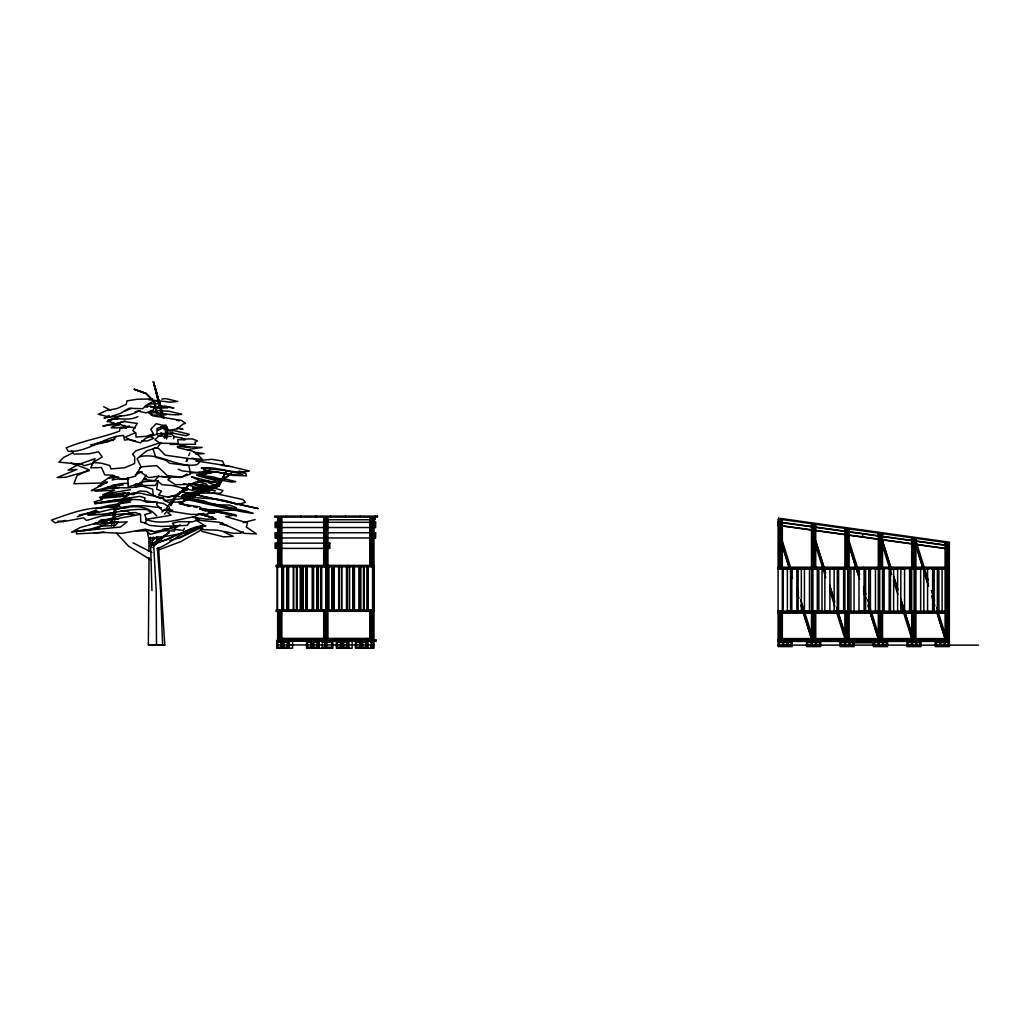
<?xml version="1.0" encoding="UTF-8"?>
<svg xmlns="http://www.w3.org/2000/svg" width="1030" height="1030" viewBox="0 0 1030 1030"><rect width="100%" height="100%" fill="white"/><g stroke="black" fill="none" stroke-linecap="round" stroke-linejoin="round"><path stroke-width="1.5" d="M158.581 548.063L164.8 644.973L148.359 644.754L149.028 557.526M844.742 638.227L844.819 635.368M911.537 638.227L911.627 635.368M945.025 635.368L944.948 638.227L936.759 612.142M113.969 526.279L116.03 507.713L129.304 493.228M114.961 511.575L115.347 508.485M778.088 521.901L777.624 525.377L778.088 522.146M779.195 525.583L947.201 548.848L947.664 545.372M179.696 501.43L179.31 503.799L199.949 506.927L202.781 510.262L213.506 511.871L206.515 514.382L190.692 514.395L169.68 511.086L169.216 506.876L163.229 503.413L144.419 500.696L145.076 497.979L139.835 496.331L95.327 503.155L94 501.971L102.253 499.602L100.438 498.456L126.716 496.074L128.068 494.67L136.823 493.267M157.654 483.405L156.715 489.173L161.556 491.181L158.543 494.954L167.182 497.039L176.903 495.031L185.271 490.126L187.241 490.126L181.499 487.705L184.241 487.834M166.603 438.947L167.645 432.78M111.407 525.892L114.768 506.889L129.072 493.074M166.886 434.518L166.281 437.66L167.362 431.3L165.676 425.287M165.199 437.737L166.113 433.025M164.465 437.814L165.495 433.154M164.208 437.866L165.302 433.218M157.333 501.996L156.689 504.584L162.212 510.468L170.993 509.361M175.126 528.635L174.443 531.055L164.092 530.746L150.084 534.39L145.964 529.974M173.491 438.806L174.289 436.527L171.238 433.99L168.045 433.9M184.331 528.364L183.546 530.502L170.401 528.738L162.586 529.227M186.649 461.389L187.718 458.53L186.52 461.35M189.881 452.788L188.67 455.608M118.296 505.228L116.532 509.554C129.935 505.679 146.904 503.85 156.689 515.979M186.237 461.273L187.447 458.44M182.387 497.773L198.558 493.396L219.132 486.173L226.381 470.865M157.809 540.003L155.878 543.84L156.251 542.398L169.075 532.394L152.607 543.505L152.453 540.39M182.645 494.876L218.283 485.851L226.317 470.839L218.386 486.083L182.168 496.202M170.838 505.563L176.143 496.421L188.232 486.018L175.409 495.713L166.487 508.202M158.311 480.508L155.401 485.439L143.518 485.503L140.17 482.787M170.452 505.073L176.478 495.623L188.232 486.018M146.247 475.049L141.046 482.903L128.222 486.907L127.746 477.495M161.118 442.527L157.513 447.458L146.646 450.857L137.106 458.698L140.981 466.654L135.432 476.169L122.879 479.491L111.935 475.242L104.738 474.843L101.519 467.517L90.756 467.839L95.069 458.672L79.49 464.157L58.864 462.135L63.693 457.372L73.13 452.737M189.726 521.94L187.151 525.377L175.345 525.892L168.572 528.725L154.255 531.763L145.423 529.188L121.785 533.334L104.159 532.484L76.426 533.862L76.941 531.171L120.433 527.051L127.179 521.837L103.489 523.163L99.794 521.952L93.794 523.794L100.18 524.18L106.399 522.764M209.734 469.551L207.905 471.843L190.293 473.079M116.351 436.295L113.12 440.183L90.64 444.947M169.075 532.394L153.831 545.887L155.337 543.904L155.71 544.561M158.813 475.95L154.616 480.778L141.136 482.092M164.465 514.022L168.559 509.477M115.54 506.94L129.008 493.293M188.632 494.4L189.687 493.319L192.726 493.19M161.98 512.065L165.354 509.168M185.555 497.954L216.506 484.383L231.158 473.324L216.995 484.963L179.954 503.374M231.158 473.324L213.686 486.649M180.211 524.811L176.774 527.334L170.594 526.806M112.682 475.268L100.876 483.07L73.864 483.714L77.005 475.718L89.121 469.757L71.302 463.075M186.868 473.98L181.641 477.392L156.779 476.439L148.706 477.637L140.157 471.792L137.08 472.513M157.873 430.334L163.976 427.514L160.963 426.832M158.311 400.078L156.418 401.224L160.049 402.202L157.487 403.734L148.294 404.082M155.247 447.715L152.981 449.067L155.852 457.346L165.856 460.23L169.667 463.281L188.966 465.637L190.395 474.161L181.138 477.186L167.324 475.615L156.65 465.599L142.475 466.732L139.629 467.762M152.221 547.445L149.711 546.273L153.187 544.213M169.899 433.656L172.77 432.008M202.859 529.008L181.035 541.497L157.397 550.419M152.736 401.558L146.518 405.099L142.655 408.704L128.943 408.305L120.15 413.532L109.257 417.06L98.314 414.253L106.554 410.494L117.021 408.537L126.265 404.339L126.973 400.876L137.273 399.228L152.659 398.958M77.16 465.148L68.083 470.169L77.005 469.423L57.178 477.534L65.405 477.289L89.069 470.697M172.77 510.056L167.723 512.811L171.096 515.27L145.925 519.403C162.289 525.802 178.602 518.991 194.67 516.725L199.318 513.97L203.721 513.429M151.809 540.39L155.607 538.368M109.257 415.502L104.043 418.141C115.708 415.257 127.849 417.588 138.458 411.099L145.951 412.914L153.65 409.837L153.56 407.391L150.38 406.013L145.037 406.296M135.059 411.781L140.157 410.648M197.992 494.477L209.412 488.786M200.348 527.167L177.443 538.407L169.847 540.493M178.937 538.355L200.799 527.708M142.037 484.1C131.557 490.512 118.991 486.315 107.622 487.963L106.798 487.589L117.085 485.851M173.491 536.604L166.384 539.99L155.491 542.836M146.479 478.435L143.968 479.607L157.513 480.971L161.98 484.692L172.229 485.516L192.533 490.37L194.451 488.786L192.546 486.263L183.572 483.675M157.255 548.604C174.418 542.411 186.108 525.197 205.691 525.828L188.773 530.218L179.13 534.029M135.355 474.65L142.127 471.74M181.164 502.189L183.958 500.915M186.765 499.64L196.563 495.198M243.376 531.956L240.672 533.18L233.334 533.347L217.201 530.154L203.824 529.716L198.339 527M130.346 489.726L107.854 493.486L105.562 494.992L125.596 493.01L133.063 494.645L139.256 490.975L146.543 491.49L154.835 496.241L162.315 497.889L165.972 500.49L186.057 498.147L174.212 495.52M118.888 503.786L132.213 499.627L94.696 503.709L103.489 502.061M124.501 411.228L131.402 408.305M135.535 432.703L125.094 437.119L131.209 440.338L140.376 442.861L146.054 438.033L157.011 434.068L157.024 428.454L165.006 425.995M222.622 522.995L219.957 524.128L227.373 525.622M108.742 421L107.017 421.643L110.146 421.322M121.051 415.978L107.699 420.922L115.733 423.781L124.192 421.579L137.273 423.459L132.87 430.54L135.896 433.141L135.986 437.093L146.569 436.257L153.418 433.862L150.753 429.291L156.135 423.729L165.959 425.995L168.495 430.218L177.173 428.982L182.876 424.167L185.516 423.317L181.396 420.369L152.916 415.824L149.389 413.288L155.517 411.768L150.934 410.442M149.711 546.273L189.919 529.613L205.691 525.828M77.392 516.764L95.545 510.352L99.022 512.695M137.943 416.519C128.441 421.798 117.497 416.571 107.828 420.33L117.562 418.489M106.991 519.622L125.016 514.266M169.847 431.261L172.834 430.295L189.353 434.312L186.301 435.78L172.01 432.999L156.483 433.913M125.106 420.948L115.63 424L119.004 423.909L125.75 426.562L135.329 427.785M157.371 412.773L156.56 413.03L162.315 416.429L162.071 415.399L156.753 412.361L163.204 415.76L162.071 415.399M113.223 512.567L86.533 520.498L83.52 517.858L62.882 521.734L58.105 521.103M99.717 522.146L80.301 527.476L71.534 532.253L90.601 529.098L114.562 521.644M243.26 522.673L255.08 519.558M92.597 463.564L83.829 465.702L81.615 464.131L73.774 464.17M128.222 426.806L119.841 428.815L119.544 431.106C101.957 437.711 83.482 440.467 66.165 447.908L68.212 451.295C88.052 452.646 103.567 436.463 123.6 435.445L124.411 440.055L128.531 439.527L135.419 440.879M199.769 475.294L212.978 472.178L197.953 474.985M96.241 443.441L114.781 439.244M65.431 520.446L55.144 522.815L51.5 520.086C67.684 514.305 84.138 508.009 101.481 507.7M119.519 424.927L113.004 426.394L111.214 427.733L117.137 427.875L129.613 426.06M94.425 444.625L109.141 441.522M109.347 494.117L99.601 497.4L123.587 494.632L122.519 495.726L127.231 495.16M112.257 487.602L95.301 491.194L114.575 490.138L102.691 494.735L115.386 494.748L125.312 492.984M135.278 485.928L141.445 484.641M79.31 515L97.567 511.485M110.88 476.13L113.944 475.5M197.811 475.268L212.978 472.178M99.794 521.952L139.99 514.382M163.319 497.928L160.268 498.469L153.2 495.327L152.685 489.16L135.471 484.01M167.89 497.104L173.98 496.022M135.496 487.113L141.677 486.057M130.617 502.009L109.154 505.382L95.739 508.704L119.145 505.614L120.767 507.545L132.445 505.807L144.277 505.769L161.491 507.79M107.043 482.568L103.232 483.212L98.223 486.134L100.979 485.903M119.596 487.525L112.502 488.696L110.159 487.692L115.463 485.323L112.424 485.323M83.34 530.759L97.902 528.377L101.082 526.24L115.412 525.377L118.231 521.952L110.21 521.708M108.111 501.365L118.901 499.717M118.617 485.632L123.175 484.963M161.813 399.138L165.65 398.584L177.752 401.455L170.529 402.164L148.629 399.692M119.918 423.832L102.781 426.021L113.248 423.575L116.429 424M139.617 456.766C159.302 451.964 176.697 468.161 196.653 464.762L199.459 462.547L195.146 458.981L192.095 458.118M123.343 499.164L130.746 498.224M208.137 512.901L214.768 513.301L210.223 512.052M195.88 460.873L211.626 459.303L222.583 461.067L224.27 465.187M103.644 515.824L124.965 513.622L134.454 514.781M128.299 507.468L111.639 509.168L87.833 514.987C107.815 515.567 127.179 507.893 147.097 509.657L151.153 512.798L144.728 514.614L146.724 519.777L144.779 523.201L150.032 525.442L161.079 526.459L174.379 525.995L172.486 523.214L178.654 521.695L192.649 521.772L199.421 519.429L192.842 516.725M136.398 531.055L151.745 530.489M186.546 499.486L191.22 499.048L203.992 500.76L207.687 502.82M108.279 478.152L114.317 477.663L112.231 479.993L116.699 479.053L128.647 479.414M160.744 426.665L166.68 426.51M93.846 532.909L104.043 532.111M195.867 454.204L204.159 453.56L193.55 452.183M185.349 488.928L188.323 488.774M198.79 492.945L220.6 493.293L223.034 490.447L213.493 487.988L197.953 486.572M118.643 519.043L101.339 519.725L98.97 521.373L106.991 521.618M148.552 412.927C159.689 411.601 170.542 416.339 181.666 414.253L168.972 411.228L155.826 410.584M192.945 487.525L203.013 487.19L188.941 483.443M151.41 415.142L166.255 414.742M155.826 502.035L146.801 502.254L140.209 499.769L130.643 499.357L129.214 497.451M141.458 441.046L147.689 440.892L153.753 438.304L149.904 436.141M115.618 477.07L118.386 477.019M120.69 511.202L126.716 511.112L129.935 512.798L135.329 512.567L140.531 514.266L140.737 522.03L146.569 523.279M109.244 507.404L117.214 507.301M150.509 407.146L161.208 406.374L173.825 407.944L165.135 406.142L160.075 406.399L167.594 407.88L154.938 408.112M128.557 483.482C115.566 482.233 103.991 490.512 91.322 490.576L107.532 482.04L102.331 481.95M181.937 438.986L192.314 438.922L197.361 440.853L194.953 442.295L195.623 444.278L170.117 444.432M179.516 427.875L178.242 427.875L183.005 429.252L176.903 428.313M192.597 488.04L195.571 488.04M155.234 495.559C146.221 496.537 137.685 489.559 128.879 494.593L128.145 492.469M326.613 519.738L370.195 519.738M779.491 522.365L780.907 522.365M812.902 527.064L814.305 527.064M847.716 529.665L849.119 529.665M846.3 531.75L847.716 531.75M878.294 534.364L879.71 534.364M879.71 536.45L881.114 536.45M914.511 539.051L915.928 539.051M913.108 541.136L914.511 541.136M945.102 543.75L946.506 543.75M946.506 545.9L947.922 545.9M279.053 553.599L280.469 553.599M373.993 565.38L276.066 565.38L276.066 566.783L373.555 566.783M778.088 567.285L949.325 567.285M778.088 567.672L949.325 567.672M949.325 568.676L778.088 568.676L783.135 568.792L783.135 611.395M844.896 568.792L848.089 568.792L848.089 611.395M782.839 569.049L787.602 569.049M797.117 569.049L805.048 569.049M809.799 569.049L812.966 569.049M816.146 569.049L825.648 569.049M830.412 569.049L838.343 569.049M847.857 569.049L858.956 569.049M868.47 569.049L871.638 569.049M874.805 569.049L879.568 569.049M889.083 569.049L897.001 569.049M900.181 569.049L904.932 569.049M914.447 569.049L920.794 569.049M923.962 569.049L928.712 569.049M931.893 569.049L949.325 569.049M946.506 591.851L947.922 591.851M946.506 592.366L947.922 592.366M373.555 609.915L276.066 609.915L276.066 611.318L373.993 611.318M778.088 611.151L949.325 611.151M778.088 611.266L783.135 611.266M787.371 611.266L790.564 611.266M791.812 611.266L796.872 611.266M798.134 611.266L801.327 611.266M804.443 611.266L809.49 611.266M812.245 611.266L817.305 611.266M818.837 611.266L822.03 611.266M824.85 611.266L829.897 611.266M834.133 611.266L837.326 611.266M838.587 611.266L843.634 611.266M844.896 611.266L848.089 611.266M859.007 611.266L864.067 611.266M865.599 611.266L868.792 611.266M778.088 612.528L949.325 612.528M778.088 612.914L949.325 612.914M279.053 634.583L280.469 634.583M782.324 638.587L811.486 638.587L800.967 605.073M815.721 638.587L844.896 638.587L836.553 612.142M849.119 638.587L878.294 638.587L867.775 605.073M882.53 638.587L911.692 638.587L900.696 603.554M915.928 638.587L945.102 638.587L936.965 612.696M778.088 639.99L949.325 639.99M778.088 641.407L949.325 641.407M289.443 642.308L284.035 642.308L284.035 647.188L289.443 647.188M322.3 642.308L324.733 642.308L324.733 647.188L322.3 647.188M370.478 642.308L372.911 642.308L372.911 647.188L370.478 647.188M854.102 642.81L873.363 642.81M277.508 644.935L373.993 644.935M778.088 645.115L978.5 645.115M148.359 644.754L164.8 644.973M177.353 446.389L202.189 447.445L187.241 449.608L187.653 450.29M126.613 514.279L132.986 514.356M205.446 488.838L193.589 487.46M200.155 509.245L228.274 510.417L236.076 509.734L236.346 507.713L229.278 505.022L217.858 504.958L208.923 503.503M161.671 433.694L164.864 433.797M157.513 435.832L163.59 436.128M166.615 436.282L171.173 436.514M174.199 436.656L182.542 438.072L184.885 439.952L177.662 439.527L178.332 443.57L158.388 443.145M198.854 480.843L213.094 481.86L222.622 479.787L213.365 476.954L196.782 474.907M218.437 478.68L226.304 479.298L235.741 481.602L231.905 482.13L198.172 475.86L218.914 481.448L214.845 482.594L191.348 476.736L198.545 479.903L200.438 482.207L196.061 481.95L190.473 484.332L175.422 484.731L167.877 479.761L170.401 477.946L161.401 476.388M204.803 515.94L213.12 517.408L198.314 514.073M221.501 465.367L228.724 466.062L249.273 470.968C233.347 474.959 217.987 466.152 202.099 467.942L206.785 471.302L199.975 472.925L182.336 470.916L178.203 469.242M179.825 492.031L188.863 492.945L181.718 495.881L185.413 498.044L182.838 501.816L168.74 502.37L164.182 500.451L162.573 498.005M212.232 492.816L242.758 499.499L245.449 502.382L237.261 504.674C222.39 497.657 206.322 499.074 190.537 497.117M219.132 486.173L218.283 485.851M196.988 475.113L209.09 477.482M197.76 481.01L208.021 481.783L208.961 482.916L217.497 485.812L208.021 486.199L193.138 483.534M779.659 522.12L946.094 545.153M782.8 522.802L812.631 526.922M815.773 527.36L845.604 531.493M850.317 532.137L878.577 536.051M881.719 536.488L911.55 540.621M914.692 541.046L946.094 545.398M779.195 525.339L947.201 548.604M176.529 420.369L179.336 420.781M194.464 517.485L206.541 519.21L216.145 519.197L208.021 516.532M192.52 487.177L215.309 490.834L208.614 488.89M192.571 483.843L207.635 486.083L206.502 484.139L197.734 481.667M201.301 467.929L226.072 470.633L243.016 474.238L237.84 475.178L203.85 470.144M211.227 509.605L235.806 514.846L225.699 516.596L247.535 522.892L246.325 527.012L256.431 533.888L244.419 533.373L219.853 522.3L195.739 519.931L205.06 525.828L200.245 526.536L190.318 531.828L168.225 535.986L148.771 538.33L146.981 530.553M197.284 461.105L228.724 466.062M176.182 443.621L189.507 447.213L180.173 446.119L177.482 447.496L192.559 451.14L197.811 454.642L202.241 459.161L189.662 458.672L165.212 455.144L158.826 448.655L156.187 447.664M199.64 508.846L236.565 515.785L201.571 508.421M198.854 472.152L206.18 473.594L208.15 471.972L216.764 472.036L232.432 475.358L246.466 475.834L245.732 473.478L238.921 471.019M144.895 406.644L147.535 407.172M167.13 508.923L169.95 509.49M190.717 506.116L180.842 503.915M193.82 506.773L196.923 507.43M181.332 491.619L258.247 508.588L200.412 495.894M193.138 489.611L209.927 491.877L192.803 487.551M183.791 498.829L241.587 511.665L253.097 513.429L247.651 511.459L184.022 497.336M201.03 509.193L205.665 510.816M196.73 527.064L199.498 527.991M151.745 399.202L146.041 393.563L134.209 389.276L146.106 393.383L152.041 399.434M134.209 389.276L145.912 393.46M189.005 506.502L179.284 502.331M149.286 541.741L153.135 543.441M223.819 532.034L233.244 536.321L223.69 536.875L202.125 531.441L200.374 529.137M103.695 406.773L110.725 410.275M132.973 542.836L151.899 552.492M151.268 560.191L128.544 546.132L116.57 533.308M154.912 542.656L155.929 543.402M117.253 418.978L113.725 415.798L117.227 419.094M113.673 415.837L117.06 419.107M71.559 450.741L74.057 454.076L88.786 453.857L98.558 451.822L102.189 456.947L93.073 462.547L101.017 463.127L109.721 465.457L110.97 468.908L124.707 467.736L134.608 463.526L134.724 456.908L132.51 454.101L136.115 450.715L159.676 442.926L154.886 439.643L158.929 436.076L161.826 435.098L161.002 432.548M124.244 425.609L126.059 428.197M124.321 425.339L126.136 427.991M123.845 425.648L125.544 428.313M915.928 540.969L928.365 580.572M931.455 590.563L934.583 600.374M936.759 607.443L945.077 633.926M915.928 545.681L928.365 585.272M931.712 595.932L934.583 605.073M916.043 546.183L922.79 567.659M924.232 572.255L928.571 586.07M932.42 598.34L934.828 606.013M882.53 540.969L891.607 569.912M893.525 576.002L897.825 589.714M900.696 598.842L911.692 633.875M882.646 541.471L890.834 567.556M893.718 576.761L896.615 585.967M900.941 599.769L903.838 608.975M904.804 612.039L911.061 631.982M882.53 545.681L891.607 574.611M893.525 580.714L897.825 594.413M849.119 540.969L859.638 574.483M863.475 586.662L865.857 594.271M867.543 599.769L870.646 609.503M871.393 612.039L878.268 633.926M849.119 545.681L859.638 579.182M863.475 591.375L865.857 598.984M849.235 546.183L859.355 578.397M864.646 595.276L865.612 598.34M868.509 607.546L878.139 638.227M815.721 540.969L825.764 572.95M829.588 585.143L834.854 601.893M836.759 607.983L844.896 633.875M815.837 541.471L824.026 567.556M829.807 585.967L833.656 598.237M837.03 608.975L844.252 631.982M815.721 545.681L825.764 577.663M829.588 589.842L834.854 606.606M782.324 540.969L792.366 572.95M796.666 586.662L798.572 592.752M800.735 599.769L811.486 633.875M782.324 545.681L789.495 568.521M790.448 571.573L792.366 577.663M796.666 591.375L798.572 597.464M782.916 547.715L789.173 567.659M791.104 573.8L792.546 578.397M797.362 593.731L798.817 598.34M801.701 607.546L811.331 638.227M162.212 417.626L153.393 381.731L163.95 417.742M166.152 425.236L167.916 431.248M162.753 417.472L153.393 381.731L163.654 417.82M166.641 428.351L167.504 431.364M153.393 381.731L163.551 417.781M164.8 425.236L166.422 431.454M154.539 401.391L157.024 411.356M164.131 425.429L165.663 431.673M154.178 401.391L156.431 410.996M154.024 401.455L156.251 411.588M157.745 536.849L158.105 541.651M156.547 536.926L157.024 543.299M157.384 548.089L160.616 591.181L162.611 644.973M153.238 537.055L153.406 540.222M153.586 543.389L156.2 590.86L156.496 644.922M150.393 537.158L151.938 590.551M163.899 426.742L163.937 429.42M148.861 538.767L148.977 551.269M947.922 542.849L947.922 639.99M946.506 542.849L946.506 639.99M945.192 642.488L945.192 645.514M945.102 639.99L945.102 542.849L949.325 542.849L949.325 646.595L935.227 646.595L935.227 641.407M944.253 642.488L944.253 645.514M942.09 568.663L942.09 611.266M940.75 642.488L940.75 645.514M939.824 642.488L939.824 645.514M938.897 568.663L938.897 611.266M937.364 568.663L937.364 611.266M934.159 568.663L934.159 611.266M932.626 568.663L932.626 611.266M927.579 568.663L927.579 611.266M923.846 568.663L923.846 611.266M921.013 641.407L921.013 646.595L906.902 646.595L906.902 641.407M920.653 568.663L920.653 611.266M916.867 642.488L916.867 645.514M915.928 639.99L915.928 538.149L911.692 538.149L911.692 639.99M915.94 642.488L915.94 645.514M914.511 538.149L914.511 639.99M914.344 568.663L914.344 611.266M913.108 538.149L913.108 568.393M913.108 612.76L913.108 639.99M912.425 642.488L912.425 645.514M911.499 642.488L911.499 645.514M911.151 568.663L911.151 611.266M909.619 568.663L909.619 611.266M904.572 568.663L904.572 611.266M900.838 568.663L900.838 611.266M897.632 568.663L897.632 611.266M893.641 568.663L893.641 611.266M890.448 568.663L890.448 611.266M889.186 568.663L889.186 611.266M887.564 641.407L887.564 646.595L873.453 646.595L873.363 641.407M884.139 568.663L884.139 611.266M883.418 642.488L883.418 645.514M882.877 568.663L882.877 611.266M882.53 639.99L882.53 533.463L878.294 533.463L878.294 639.99M882.491 642.488L882.491 645.514M881.114 533.463L881.114 568.444M881.114 612.786L881.114 639.99M879.71 533.463L879.71 639.99M878.976 642.488L878.976 645.514M878.049 642.488L878.049 645.514M875.461 568.663L875.461 611.266M870.402 568.663L870.402 611.266M868.792 611.395L868.792 568.792L865.599 568.792L865.599 611.395M864.067 611.395L864.067 568.792L859.007 568.792L859.007 611.395M863.707 567.285L863.707 569.049M863.707 611.151L863.707 612.914M863.707 639.99L863.707 641.407M862.87 533.875L862.419 537.106M854.063 568.663L854.063 611.266M854.102 641.407L854.102 646.595L840.004 646.595L840.004 641.407M850.87 568.663L850.87 611.266M849.969 642.488L849.969 645.514M849.119 639.99L849.119 528.763L844.896 528.763L844.896 639.99M849.042 642.488L849.042 645.514M847.716 528.763L847.716 639.99M846.3 528.763L846.3 568.496M846.3 612.811L846.3 639.99M845.527 642.488L845.527 645.514M844.6 642.488L844.6 645.514M843.634 611.395L843.634 568.792L838.587 568.792L838.587 611.395M837.326 611.395L837.326 568.792L834.133 568.792L834.133 611.395M829.897 611.395L829.897 568.792L824.85 568.792L824.85 611.395M822.03 611.395L822.03 568.792L818.837 568.792L818.837 611.395M820.653 641.407L820.653 646.595L806.554 646.595L806.554 641.407M817.305 611.395L817.305 568.792L812.245 568.792L812.245 611.395M816.52 642.488L816.52 645.514M815.721 568.534L815.721 524.077L811.486 524.077L811.486 639.99M815.721 612.837L815.721 639.99M815.58 642.488L815.58 645.514M814.305 524.077L814.305 568.534M814.305 612.837L814.305 639.99M812.902 524.077L812.902 639.99M812.078 642.488L812.078 645.514M811.151 642.488L811.151 645.514M809.49 611.395L809.49 568.792L804.443 568.792L804.443 611.395M801.327 611.395L801.327 568.792L798.134 568.792L798.134 611.395M796.872 611.395L796.872 568.792L791.812 568.792L791.812 611.395M792.186 641.407L792.186 646.595L778.088 646.595L778.088 519.378L782.324 519.378L782.324 639.99M790.564 611.395L790.564 568.792L787.371 568.792L787.371 611.395M788.053 642.488L788.053 645.514M787.126 642.488L787.126 645.514M783.611 642.488L783.611 645.514M782.684 642.488L782.684 645.514M780.907 519.378L780.907 568.393M780.907 612.657L780.907 639.99M779.491 519.378L779.491 568.393M779.491 612.657L779.491 639.99M375.113 516.107L375.113 517.099M374.959 517.124L374.959 519.738L374.328 517.124M374.997 522.313L374.997 527.527M374.997 532.742L374.997 537.956M373.993 517.124L373.993 640.724M373.993 641.214L373.993 648.269L355.466 648.269L355.466 641.214M373.839 639.81L373.839 641.214M373.555 565.38L373.555 611.318M373.246 566.783L373.246 609.915M372.899 566.783L372.899 609.915M372.59 517.099L372.59 640.724M371.173 517.099L371.173 566.539M371.173 611.176L371.173 640.724M371.238 641.214L371.238 648.269M370.143 639.81L370.143 638.394L281.46 638.394L281.46 639.81M369.77 517.124L369.77 566.539M369.77 611.176L369.77 640.724M368.186 566.783L368.186 609.915M368.045 641.214L368.045 648.269M367.839 566.783L367.839 609.915M367.749 638.394L367.749 639.81M366.86 566.783L366.86 609.915M366.95 642.63L366.95 648.269M365.908 642.308L365.869 647.188M363.951 566.783L363.951 609.915M363.667 566.783L363.667 609.915M363.603 566.783L363.603 609.915M361.749 641.214L361.749 648.269M360.976 642.308L360.976 647.188M360.745 566.783L360.745 609.915M360.217 516.107L360.217 517.099M360.397 566.783L360.397 609.915M359.895 642.63L359.895 648.269M359.625 642.308L359.625 647.188M359.496 566.783L359.496 609.915M359.135 566.783L359.135 609.915M354.436 566.783L354.436 609.915M354.088 566.783L354.088 609.915M353.625 566.783L353.625 609.915M353.174 566.783L353.174 609.915M352.827 566.783L352.827 609.915M352.118 641.214L352.118 648.269L336.359 648.269L336.359 641.214M349.621 566.783L349.621 609.915M348.925 641.214L348.925 648.269M347.638 566.783L347.638 609.915M346.853 566.783L346.853 609.915M346.801 642.308L346.801 647.188M346.505 566.783L346.505 609.915M345.449 516.107L345.449 517.099M342.642 641.214L342.642 648.269M341.793 566.783L341.793 609.915M341.445 566.783L341.445 609.915M340.505 642.308L340.505 647.188M339.024 566.783L339.024 609.915M338.677 566.783L338.677 609.915M333.978 566.783L333.978 609.915M333.681 566.783L333.617 609.915M332.87 641.214L332.87 648.269L306.567 648.269L306.567 641.214M332.433 566.783L332.433 609.915M332.085 566.783L332.085 609.915M330.643 516.107L330.643 517.099M329.201 543.171L329.201 548.385M328.892 566.783L328.892 609.915M327.939 517.124L327.939 639.849M326.523 517.099L326.523 639.849M326.407 566.783L326.407 609.915M326.059 566.783L326.059 609.915M325.815 641.214L325.815 648.269M325.12 517.099L325.12 566.526M325.12 611.163L325.12 639.849M324.321 565.38L324.321 566.783M324.321 609.915L324.321 611.318M323.703 517.124L323.703 566.526M323.703 611.163L323.703 639.849M322.339 641.214L322.339 648.269M321.592 566.783L321.592 609.915M321.347 566.783L321.347 609.915M321 566.783L321 609.915M319.146 641.214L319.146 648.269M318.772 642.63L318.772 648.269M318.386 566.783L318.386 609.915M317.124 566.783L317.124 609.915M317.008 642.308L317.008 647.188M316.764 566.783L316.854 609.915M316.017 516.107L316.017 517.099M313.571 566.783L313.571 609.915M312.863 641.214L312.863 648.269M312.657 566.783L312.657 609.915M312.309 566.783L312.309 609.915M310.725 642.308L310.725 647.188M307.249 566.783L307.249 609.915M306.335 566.783L306.335 609.915M305.987 566.783L305.987 609.915M303.142 566.783L303.142 609.915M302.794 566.783L302.794 609.915M300.786 516.107L300.786 517.099M300.876 566.783L300.876 609.915M300.683 566.783L300.683 609.915M300.335 566.783L300.335 609.915M297.129 566.783L297.129 609.915M296.421 566.783L296.421 609.915M293.679 566.783L293.679 609.915M293.331 566.783L293.331 609.915M292.546 641.214L292.546 648.269L276.774 648.269L276.774 641.214L376.233 641.214L376.233 639.81L277.302 639.81L277.302 641.214M289.353 641.214L289.353 648.269M288.619 566.783L288.619 609.915M288.387 642.308L288.387 647.188M288.271 566.783L288.271 609.915M287.087 566.783L287.087 609.915M287.228 642.308L287.228 647.188M286.919 566.783L286.919 609.915M286.739 566.783L286.739 609.915M285.658 516.107L285.658 517.099M283.855 638.394L283.855 639.81M283.533 566.783L283.533 609.915M283.07 641.214L283.07 648.269M282.606 566.783L282.696 609.915M282.259 566.783L282.259 609.915M281.872 517.124L281.872 639.81M280.933 642.308L280.933 647.188M280.469 517.099L280.469 566.513M280.469 611.112L280.469 639.797M279.053 517.099L279.053 566.513M279.053 611.112L279.053 639.797M277.649 517.124L277.649 566.513M277.649 611.112L277.649 640.724M277.546 566.783L277.546 609.915M277.199 566.783L277.199 609.915M277.057 565.38L277.057 566.783M276.169 522.313L276.169 527.527M276.169 532.742L276.169 537.956M276.169 543.171L276.169 548.385M778.616 518.18L778.5 519.043L949.428 543.067L949.544 542.205L778.616 518.18M377.444 516.107L274.598 516.107L274.598 517.099L377.444 517.099L377.444 516.107M375.628 522.313L275.087 522.313L275.087 527.527L375.628 527.527L375.628 522.313M375.628 532.742L275.087 532.742L275.087 537.956L375.628 537.956L375.628 532.742M329.832 543.171L275.087 543.171L275.087 548.385L329.832 548.385L329.832 543.171M282.104 642.308L277.74 642.308L277.74 647.188L282.104 647.188L282.104 642.308M311.884 642.308L307.532 642.308L307.532 647.188L311.884 647.188L311.884 642.308M318.18 642.308L313.828 642.308L313.828 647.188L318.18 647.188L318.18 642.308M331.789 642.308L326.909 642.308L326.909 647.188L331.789 647.188L331.789 642.308M341.677 642.308L337.325 642.308L337.325 647.188L341.677 647.188L341.677 642.308M347.973 642.308L343.608 642.308L343.608 647.188L347.973 647.188L347.973 642.308M360.783 642.308L356.431 642.308L356.431 647.188L360.783 647.188L360.783 642.308M367.079 642.308L362.715 642.308L362.715 647.188L367.079 647.188L367.079 642.308M791.104 642.488L779.169 642.488L779.169 645.514L791.104 645.514L791.104 642.488M819.571 642.488L807.636 642.488L807.636 645.514L819.571 645.514L819.571 642.488M853.02 642.488L841.085 642.488L841.085 645.514L853.02 645.514L853.02 642.488M886.47 642.488L874.534 642.488L874.534 645.514L886.47 645.514L886.47 642.488M919.932 642.488L907.997 642.488L907.997 645.514L919.932 645.514L919.932 642.488M948.244 642.488L936.309 642.488L936.309 645.514L948.244 645.514L948.244 642.488"/></g></svg>
